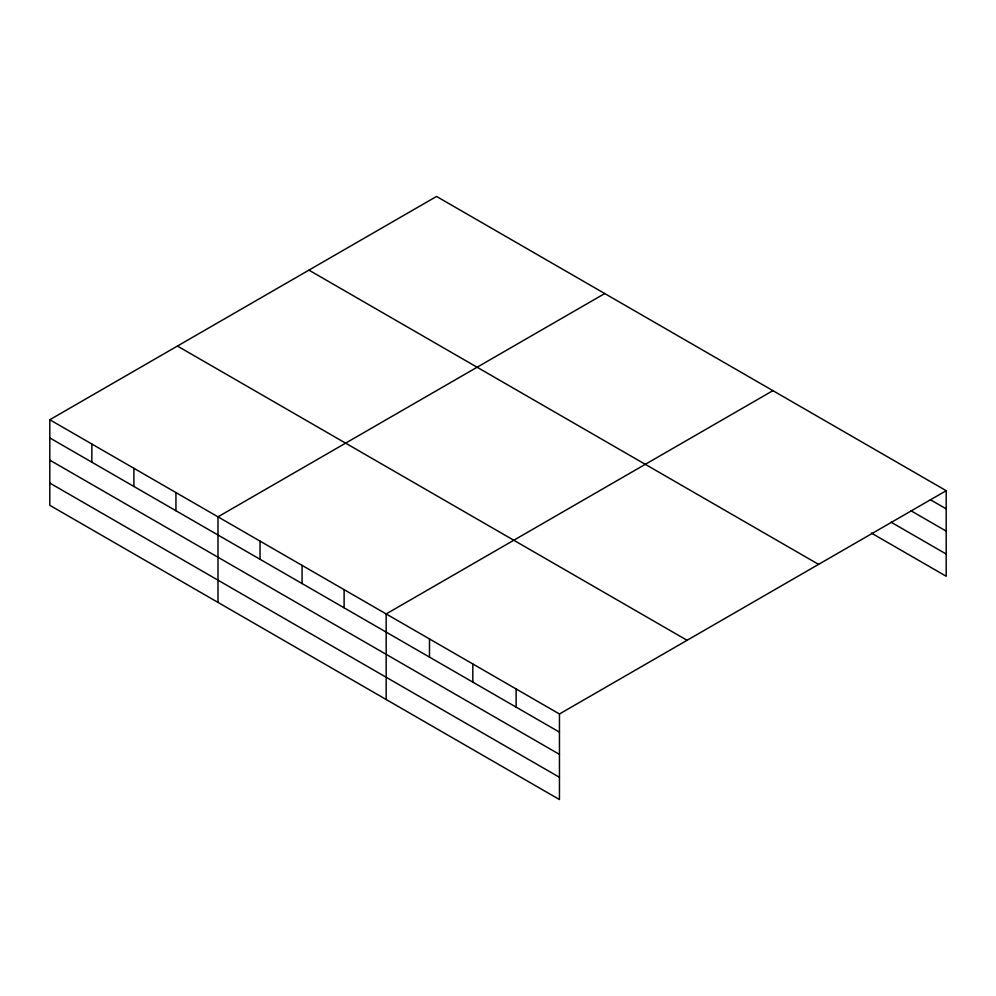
<?xml version="1.0" encoding="UTF-8"?>
<svg xmlns="http://www.w3.org/2000/svg" width="996" height="996" viewBox="0 0 996 996"><rect width="100%" height="100%" fill="white"/><g stroke="black" fill="none" stroke-linecap="round" stroke-linejoin="round"><path stroke-width="1.49" d="M49.8 419.739L559.453 713.983L559.453 799.551L49.8 505.308L49.8 419.739L436.547 196.449L946.2 490.692L946.2 576.261L871.376 533.072M604.734 293.546L217.987 516.837L217.987 602.406M772.921 390.644L386.174 613.934L386.174 699.516M559.453 713.983L946.2 490.692M930.451 499.755L946.2 508.856M910.755 510.637L946.2 531.105M891.071 522.19L946.2 554.025M308.922 270.128L818.575 564.371M177.425 346.048L687.078 640.291M49.8 437.904L559.453 732.147M49.8 460.14L559.453 754.383M49.8 483.06L559.453 777.303M516.127 688.971L516.127 707.135M472.814 663.958L472.814 682.123M429.488 638.946L429.488 657.111M344.118 589.657L344.118 607.821M302.074 565.379L302.074 583.556M260.031 541.114L260.031 559.279M175.943 492.559L175.943 510.724M133.887 468.282L133.887 486.446M91.844 444.004L91.844 462.169"/></g></svg>
